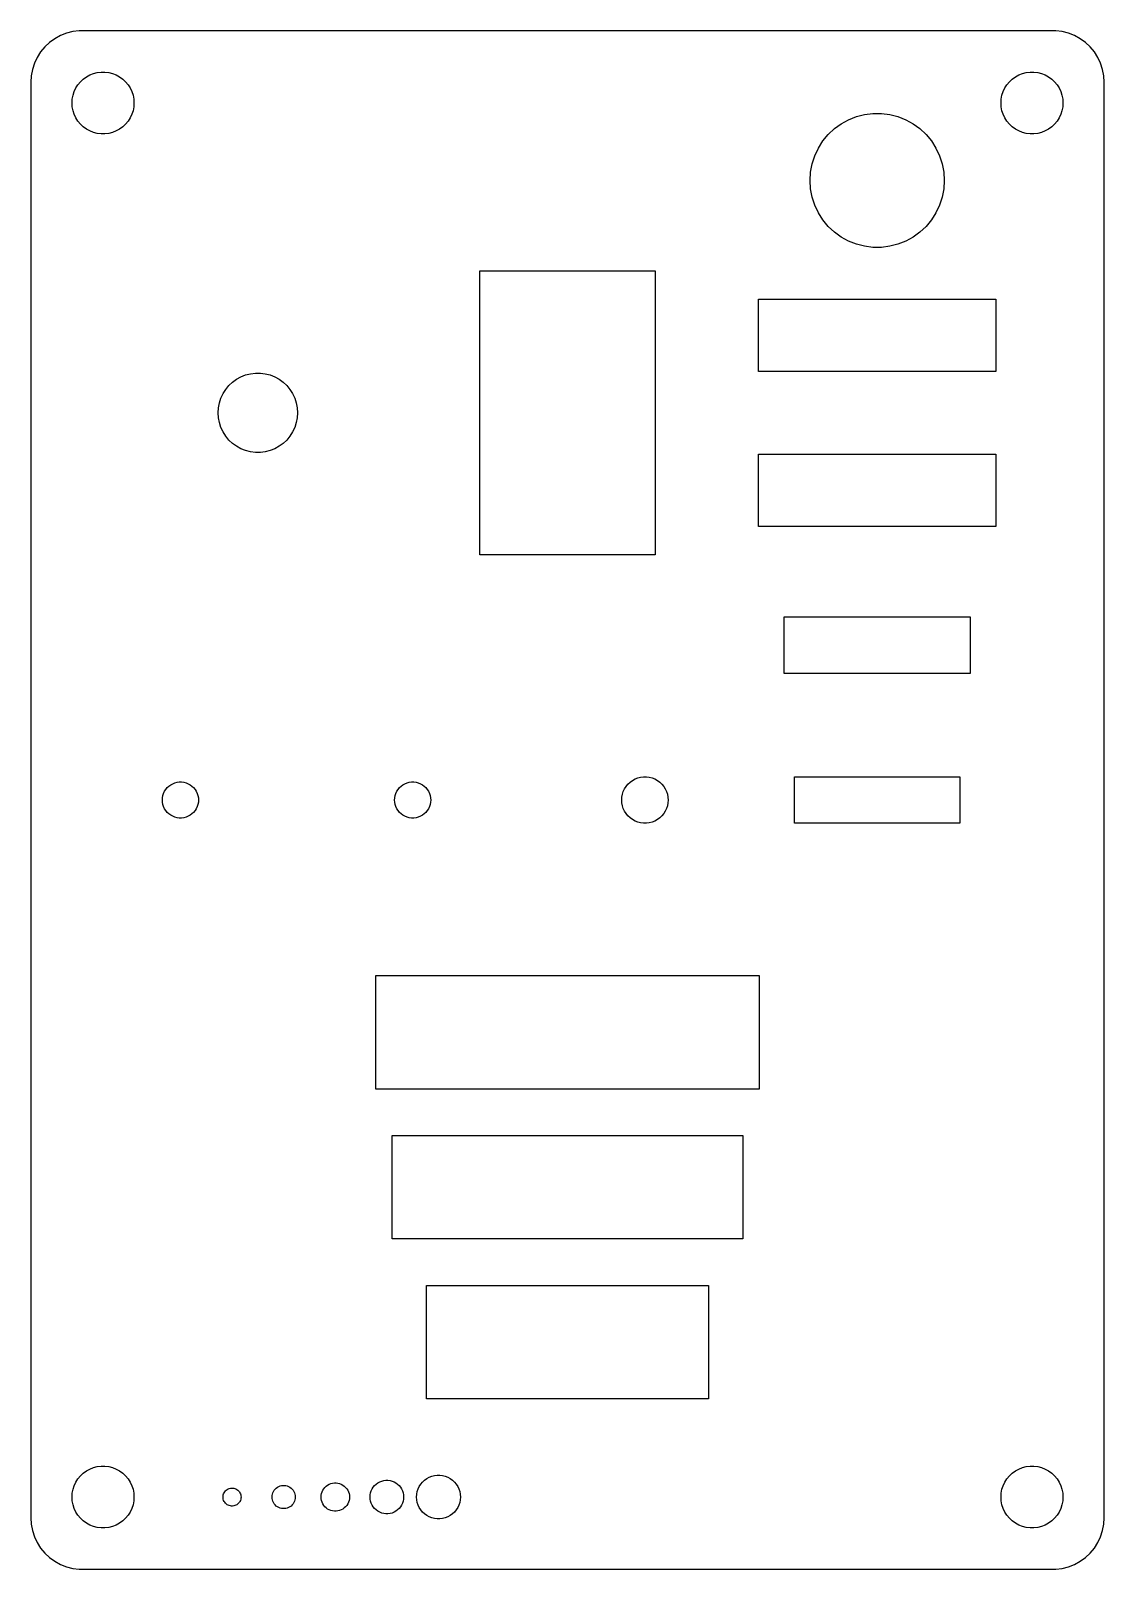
# Model space of a CAD drawing. Header units: metres. Extents: x -52 to 52, y -74 to 3413.
# Drawn here: x -52 to 52, y 1992.5 to 2141.5 of the extents above; entities that cross this region are included whole.
import ezdxf

# ---------------------------------------------------------------- set-up
doc = ezdxf.new("R2010")
doc.units = ezdxf.units.M

msp = doc.modelspace()

# ---------------------------------------------------------------- linework, layer by layer
for p, q in [((-49.1289, 2141.02), (-49.6791, 2140.72)), ((-48.5451, 2141.26), (-49.1289, 2141.02)), ((-47.9369, 2141.41), (-48.5451, 2141.26)), ((-47.3139, 2141.49), (-47.9369, 2141.41)), ((47.3139, 2141.49), (-47.3139, 2141.49)), ((47.9369, 2141.41), (47.3139, 2141.49)), ((48.5451, 2141.26), (47.9369, 2141.41)), ((49.1289, 2141.02), (48.5451, 2141.26)), ((49.6791, 2140.72), (49.1289, 2141.02)), ((-51.0451, 2139.44), (-51.3815, 2138.91)), ((-50.6448, 2139.92), (-51.0451, 2139.44)), ((-50.1871, 2140.35), (-50.6448, 2139.92)), ((-49.6791, 2140.72), (-50.1871, 2140.35)), ((50.1871, 2140.35), (49.6791, 2140.72)), ((50.6448, 2139.92), (50.1871, 2140.35)), ((51.0451, 2139.44), (50.6448, 2139.92)), ((51.3815, 2138.91), (51.0451, 2139.44)), ((-51.6489, 2138.34), (-51.8429, 2137.74)), ((-51.3815, 2138.91), (-51.6489, 2138.34)), ((51.6489, 2138.34), (51.3815, 2138.91)), ((51.8429, 2137.74), (51.6489, 2138.34)), ((-51.9606, 2137.13), (-52, 2136.5)), ((-52, 2136.5), (-52, 1997.5)), ((-51.8429, 2137.74), (-51.9606, 2137.13)), ((-47.427, 2136.26), (-47.1869, 2136.55)), ((-47.1869, 2136.55), (-46.9123, 2136.81)), ((-46.9123, 2136.81), (-46.6075, 2137.03)), ((-46.6075, 2137.03), (-46.2773, 2137.21)), ((-46.2773, 2137.21), (-45.927, 2137.35)), ((-45.927, 2137.35), (-45.5621, 2137.45)), ((-45.5621, 2137.45), (-45.1884, 2137.49)), ((-45.1884, 2137.49), (-44.8116, 2137.49)), ((-44.8116, 2137.49), (-44.4379, 2137.45)), ((-44.4379, 2137.45), (-44.0729, 2137.35)), ((-44.0729, 2137.35), (-43.7227, 2137.21)), ((-43.7227, 2137.21), (-43.3925, 2137.03)), ((-43.3925, 2137.03), (-43.0877, 2136.81)), ((-43.0877, 2136.81), (-42.8131, 2136.55)), ((-42.8131, 2136.55), (-42.5729, 2136.26)), ((42.5729, 2136.26), (42.8131, 2136.55)), ((42.8131, 2136.55), (43.0877, 2136.81)), ((43.0877, 2136.81), (43.3925, 2137.03)), ((43.3925, 2137.03), (43.7227, 2137.21)), ((43.7227, 2137.21), (44.0729, 2137.35)), ((44.0729, 2137.35), (44.4379, 2137.45)), ((44.4379, 2137.45), (44.8116, 2137.49)), ((44.8116, 2137.49), (45.1884, 2137.49)), ((45.1884, 2137.49), (45.5621, 2137.45)), ((45.5621, 2137.45), (45.927, 2137.35)), ((45.927, 2137.35), (46.2773, 2137.21)), ((46.2773, 2137.21), (46.6075, 2137.03)), ((46.6075, 2137.03), (46.9123, 2136.81)), ((46.9123, 2136.81), (47.1869, 2136.55)), ((47.1869, 2136.55), (47.427, 2136.26)), ((51.9606, 2137.13), (51.8429, 2137.74)), ((52, 2136.5), (51.9606, 2137.13)), ((52, 1997.5), (52, 2136.5)), ((-47.9763, 2134.88), (-47.9057, 2135.25)), ((-47.9057, 2135.25), (-47.7893, 2135.6)), ((-47.7893, 2135.6), (-47.6289, 2135.95)), ((-47.6289, 2135.95), (-47.427, 2136.26)), ((-42.5729, 2136.26), (-42.3711, 2135.95)), ((-42.3711, 2135.95), (-42.2107, 2135.6)), ((-42.2107, 2135.6), (-42.0942, 2135.25)), ((-42.0942, 2135.25), (-42.0237, 2134.88)), ((42.0237, 2134.88), (42.0942, 2135.25)), ((42.0942, 2135.25), (42.2107, 2135.6)), ((42.2107, 2135.6), (42.3711, 2135.95)), ((42.3711, 2135.95), (42.5729, 2136.26)), ((47.427, 2136.26), (47.6289, 2135.95)), ((47.6289, 2135.95), (47.7893, 2135.6)), ((47.7893, 2135.6), (47.9057, 2135.25)), ((47.9057, 2135.25), (47.9763, 2134.88)), ((-48, 2134.5), (-47.9763, 2134.88)), ((-47.9763, 2134.12), (-48, 2134.5)), ((-47.9057, 2133.75), (-47.9763, 2134.12)), ((-47.7893, 2133.4), (-47.9057, 2133.75)), ((-47.6289, 2133.05), (-47.7893, 2133.4)), ((-42.2107, 2133.4), (-42.3711, 2133.05)), ((-42.0942, 2133.75), (-42.2107, 2133.4)), ((-42.0237, 2134.12), (-42.0942, 2133.75)), ((-42.0237, 2134.88), (-42, 2134.5)), ((-42, 2134.5), (-42.0237, 2134.12)), ((28.782, 2133.38), (29.5919, 2133.49)), ((29.5919, 2133.49), (30.4081, 2133.49)), ((30.4081, 2133.49), (31.218, 2133.38)), ((42, 2134.5), (42.0237, 2134.88)), ((42.0237, 2134.12), (42, 2134.5)), ((42.0942, 2133.75), (42.0237, 2134.12)), ((42.2107, 2133.4), (42.0942, 2133.75)), ((42.3711, 2133.05), (42.2107, 2133.4)), ((47.7893, 2133.4), (47.6289, 2133.05)), ((47.9057, 2133.75), (47.7893, 2133.4)), ((47.9763, 2134.12), (47.9057, 2133.75)), ((47.9763, 2134.88), (48, 2134.5)), ((48, 2134.5), (47.9763, 2134.12)), ((-47.427, 2132.74), (-47.6289, 2133.05)), ((-47.1869, 2132.45), (-47.427, 2132.74)), ((-46.9123, 2132.19), (-47.1869, 2132.45)), ((-46.6075, 2131.97), (-46.9123, 2132.19)), ((-46.2773, 2131.79), (-46.6075, 2131.97)), ((-43.3925, 2131.97), (-43.7227, 2131.79)), ((-43.0877, 2132.19), (-43.3925, 2131.97)), ((-42.8131, 2132.45), (-43.0877, 2132.19)), ((-42.5729, 2132.74), (-42.8131, 2132.45)), ((-42.3711, 2133.05), (-42.5729, 2132.74)), ((25.2617, 2131.45), (25.8567, 2132.01)), ((25.8567, 2132.01), (26.5171, 2132.49)), ((26.5171, 2132.49), (27.2324, 2132.88)), ((27.2324, 2132.88), (27.9914, 2133.18)), ((27.9914, 2133.18), (28.782, 2133.38)), ((31.218, 2133.38), (32.0086, 2133.18)), ((32.0086, 2133.18), (32.7676, 2132.88)), ((32.7676, 2132.88), (33.4829, 2132.49)), ((33.4829, 2132.49), (34.1432, 2132.01)), ((34.1432, 2132.01), (34.7383, 2131.45)), ((42.5729, 2132.74), (42.3711, 2133.05)), ((42.8131, 2132.45), (42.5729, 2132.74)), ((43.0877, 2132.19), (42.8131, 2132.45)), ((43.3925, 2131.97), (43.0877, 2132.19)), ((43.7227, 2131.79), (43.3925, 2131.97)), ((46.6075, 2131.97), (46.2773, 2131.79)), ((46.9123, 2132.19), (46.6075, 2131.97)), ((47.1869, 2132.45), (46.9123, 2132.19)), ((47.427, 2132.74), (47.1869, 2132.45)), ((47.6289, 2133.05), (47.427, 2132.74)), ((-45.927, 2131.65), (-46.2773, 2131.79)), ((-45.5621, 2131.55), (-45.927, 2131.65)), ((-45.1884, 2131.51), (-45.5621, 2131.55)), ((-44.8116, 2131.51), (-45.1884, 2131.51)), ((-44.4379, 2131.55), (-44.8116, 2131.51)), ((-44.0729, 2131.65), (-44.4379, 2131.55)), ((-43.7227, 2131.79), (-44.0729, 2131.65)), ((24.304, 2130.13), (24.7414, 2130.82)), ((24.7414, 2130.82), (25.2617, 2131.45)), ((34.7383, 2131.45), (35.2586, 2130.82)), ((35.2586, 2130.82), (35.696, 2130.13)), ((44.0729, 2131.65), (43.7227, 2131.79)), ((44.4379, 2131.55), (44.0729, 2131.65)), ((44.8116, 2131.51), (44.4379, 2131.55)), ((45.1884, 2131.51), (44.8116, 2131.51)), ((45.5621, 2131.55), (45.1884, 2131.51)), ((45.927, 2131.65), (45.5621, 2131.55)), ((46.2773, 2131.79), (45.927, 2131.65)), ((23.7042, 2128.62), (23.9565, 2129.39)), ((23.9565, 2129.39), (24.304, 2130.13)), ((35.696, 2130.13), (36.0435, 2129.39)), ((36.0435, 2129.39), (36.2958, 2128.62)), ((23.5, 2127), (23.5513, 2127.81)), ((23.5513, 2127.81), (23.7042, 2128.62)), ((36.2958, 2128.62), (36.4487, 2127.81)), ((36.4487, 2127.81), (36.5, 2127)), ((23.5513, 2126.19), (23.5, 2127)), ((23.7042, 2125.38), (23.5513, 2126.19)), ((36.4487, 2126.19), (36.2958, 2125.38)), ((36.5, 2127), (36.4487, 2126.19)), ((23.9565, 2124.61), (23.7042, 2125.38)), ((24.304, 2123.87), (23.9565, 2124.61)), ((36.0435, 2124.61), (35.696, 2123.87)), ((36.2958, 2125.38), (36.0435, 2124.61)), ((24.7414, 2123.18), (24.304, 2123.87)), ((25.2617, 2122.55), (24.7414, 2123.18)), ((35.2586, 2123.18), (34.7383, 2122.55)), ((35.696, 2123.87), (35.2586, 2123.18)), ((25.8567, 2121.99), (25.2617, 2122.55)), ((26.5171, 2121.51), (25.8567, 2121.99)), ((27.2324, 2121.12), (26.5171, 2121.51)), ((33.4829, 2121.51), (32.7676, 2121.12)), ((34.1432, 2121.99), (33.4829, 2121.51)), ((34.7383, 2122.55), (34.1432, 2121.99)), ((27.9914, 2120.82), (27.2324, 2121.12)), ((28.782, 2120.62), (27.9914, 2120.82)), ((29.5919, 2120.51), (28.782, 2120.62)), ((30.4081, 2120.51), (29.5919, 2120.51)), ((31.218, 2120.62), (30.4081, 2120.51)), ((32.0086, 2120.82), (31.218, 2120.62)), ((32.7676, 2121.12), (32.0086, 2120.82)), ((-8.5, 2090.75), (-8.5, 2118.25)), ((-8.5, 2118.25), (8.5, 2118.25)), ((8.5, 2118.25), (8.5, 2090.75)), ((18.5, 2108.5), (18.5, 2115.5)), ((18.5, 2115.5), (41.5, 2115.5)), ((41.5, 2115.5), (41.5, 2108.5)), ((-31.6392, 2107.98), (-31.1897, 2108.16)), ((-31.1897, 2108.16), (-30.7214, 2108.28)), ((-30.7214, 2108.28), (-30.2417, 2108.34)), ((-30.2417, 2108.34), (-29.7583, 2108.34)), ((-29.7583, 2108.34), (-29.2786, 2108.28)), ((-29.2786, 2108.28), (-28.8103, 2108.16)), ((-28.8103, 2108.16), (-28.3607, 2107.98)), ((41.5, 2108.5), (18.5, 2108.5)), ((-33.3738, 2106.35), (-33.1147, 2106.76)), ((-33.1147, 2106.76), (-32.8065, 2107.14)), ((-32.8065, 2107.14), (-32.4541, 2107.47)), ((-32.4541, 2107.47), (-32.0629, 2107.75)), ((-32.0629, 2107.75), (-31.6392, 2107.98)), ((-28.3607, 2107.98), (-27.9371, 2107.75)), ((-27.9371, 2107.75), (-27.5459, 2107.47)), ((-27.5459, 2107.47), (-27.1935, 2107.14)), ((-27.1935, 2107.14), (-26.8853, 2106.76)), ((-26.8853, 2106.76), (-26.6262, 2106.35)), ((-33.8196, 2104.98), (-33.729, 2105.46)), ((-33.729, 2105.46), (-33.5796, 2105.92)), ((-33.5796, 2105.92), (-33.3738, 2106.35)), ((-26.6262, 2106.35), (-26.4203, 2105.92)), ((-26.4203, 2105.92), (-26.271, 2105.46)), ((-26.271, 2105.46), (-26.1804, 2104.98)), ((-33.85, 2104.5), (-33.8196, 2104.98)), ((-33.8196, 2104.02), (-33.85, 2104.5)), ((-33.729, 2103.54), (-33.8196, 2104.02)), ((-26.1804, 2104.02), (-26.271, 2103.54)), ((-26.1804, 2104.98), (-26.15, 2104.5)), ((-26.15, 2104.5), (-26.1804, 2104.02)), ((-33.5796, 2103.08), (-33.729, 2103.54)), ((-33.3738, 2102.65), (-33.5796, 2103.08)), ((-33.1147, 2102.24), (-33.3738, 2102.65)), ((-32.8065, 2101.86), (-33.1147, 2102.24)), ((-26.8853, 2102.24), (-27.1935, 2101.86)), ((-26.6262, 2102.65), (-26.8853, 2102.24)), ((-26.4203, 2103.08), (-26.6262, 2102.65)), ((-26.271, 2103.54), (-26.4203, 2103.08)), ((-32.4541, 2101.53), (-32.8065, 2101.86)), ((-32.0629, 2101.25), (-32.4541, 2101.53)), ((-31.6392, 2101.02), (-32.0629, 2101.25)), ((-31.1897, 2100.84), (-31.6392, 2101.02)), ((-30.7214, 2100.72), (-31.1897, 2100.84)), ((-30.2417, 2100.66), (-30.7214, 2100.72)), ((-29.7583, 2100.66), (-30.2417, 2100.66)), ((-29.2786, 2100.72), (-29.7583, 2100.66)), ((-28.8103, 2100.84), (-29.2786, 2100.72)), ((-28.3607, 2101.02), (-28.8103, 2100.84)), ((-27.9371, 2101.25), (-28.3607, 2101.02)), ((-27.5459, 2101.53), (-27.9371, 2101.25)), ((-27.1935, 2101.86), (-27.5459, 2101.53)), ((18.5, 2093.5), (18.5, 2100.5)), ((18.5, 2100.5), (41.5, 2100.5)), ((41.5, 2100.5), (41.5, 2093.5)), ((41.5, 2093.5), (18.5, 2093.5)), ((8.5, 2090.75), (-8.5, 2090.75)), ((21, 2079.25), (21, 2084.75)), ((21, 2084.75), (39, 2084.75)), ((39, 2084.75), (39, 2079.25)), ((39, 2079.25), (21, 2079.25)), ((-39.0335, 2067.84), (-38.9158, 2068.03)), ((-38.9158, 2068.03), (-38.7757, 2068.2)), ((-38.7757, 2068.2), (-38.6155, 2068.35)), ((-38.6155, 2068.35), (-38.4377, 2068.48)), ((-38.4377, 2068.48), (-38.2451, 2068.58)), ((-38.2451, 2068.58), (-38.0408, 2068.66)), ((-38.0408, 2068.66), (-37.8279, 2068.72)), ((-37.8279, 2068.72), (-37.6099, 2068.75)), ((-37.6099, 2068.75), (-37.3901, 2068.75)), ((-37.3901, 2068.75), (-37.1721, 2068.72)), ((-37.1721, 2068.72), (-36.9592, 2068.66)), ((-36.9592, 2068.66), (-36.7549, 2068.58)), ((-36.7549, 2068.58), (-36.5623, 2068.48)), ((-36.5623, 2068.48), (-36.3845, 2068.35)), ((-36.3845, 2068.35), (-36.2243, 2068.2)), ((-36.2243, 2068.2), (-36.0842, 2068.03)), ((-36.0842, 2068.03), (-35.9665, 2067.84)), ((-16.5335, 2067.84), (-16.4158, 2068.03)), ((-16.4158, 2068.03), (-16.2757, 2068.2)), ((-16.2757, 2068.2), (-16.1155, 2068.35)), ((-16.1155, 2068.35), (-15.9377, 2068.48)), ((-15.9377, 2068.48), (-15.7451, 2068.58)), ((-15.7451, 2068.58), (-15.5408, 2068.66)), ((-15.5408, 2068.66), (-15.3279, 2068.72)), ((-15.3279, 2068.72), (-15.1099, 2068.75)), ((-15.1099, 2068.75), (-14.8901, 2068.75)), ((-14.8901, 2068.75), (-14.6721, 2068.72)), ((-14.6721, 2068.72), (-14.4592, 2068.66)), ((-14.4592, 2068.66), (-14.2549, 2068.58)), ((-14.2549, 2068.58), (-14.0623, 2068.48)), ((-14.0623, 2068.48), (-13.8845, 2068.35)), ((-13.8845, 2068.35), (-13.7243, 2068.2)), ((-13.7243, 2068.2), (-13.5842, 2068.03)), ((-13.5842, 2068.03), (-13.4665, 2067.84)), ((5.40799, 2067.83), (5.52831, 2068.08)), ((5.52831, 2068.08), (5.6797, 2068.32)), ((5.6797, 2068.32), (5.85982, 2068.54)), ((5.85982, 2068.54), (6.0658, 2068.73)), ((6.0658, 2068.73), (6.29439, 2068.9)), ((6.29439, 2068.9), (6.54199, 2069.04)), ((6.54199, 2069.04), (6.8047, 2069.14)), ((6.8047, 2069.14), (7.07838, 2069.21)), ((7.07838, 2069.21), (7.35872, 2069.25)), ((7.35872, 2069.25), (7.64127, 2069.25)), ((7.64127, 2069.25), (7.9216, 2069.21)), ((7.9216, 2069.21), (8.19528, 2069.14)), ((8.19528, 2069.14), (8.45799, 2069.04)), ((8.45799, 2069.04), (8.7056, 2068.9)), ((8.7056, 2068.9), (8.93419, 2068.73)), ((8.93419, 2068.73), (9.14017, 2068.54)), ((9.14017, 2068.54), (9.32028, 2068.32)), ((9.32028, 2068.32), (9.47168, 2068.08)), ((9.47168, 2068.08), (9.592, 2067.83)), ((22, 2064.75), (22, 2069.25)), ((22, 2069.25), (38, 2069.25)), ((38, 2069.25), (38, 2064.75)), ((-39.25, 2067), (-39.2362, 2067.22)), ((-39.2362, 2066.78), (-39.25, 2067)), ((-39.2362, 2067.22), (-39.195, 2067.44)), ((-39.195, 2066.56), (-39.2362, 2066.78)), ((-39.195, 2067.44), (-39.1271, 2067.64)), ((-39.1271, 2066.36), (-39.195, 2066.56)), ((-39.1271, 2067.64), (-39.0335, 2067.84)), ((-39.0335, 2066.16), (-39.1271, 2066.36)), ((-35.9665, 2067.84), (-35.8729, 2067.64)), ((-35.8729, 2066.36), (-35.9665, 2066.16)), ((-35.8729, 2067.64), (-35.805, 2067.44)), ((-35.805, 2066.56), (-35.8729, 2066.36)), ((-35.805, 2067.44), (-35.7638, 2067.22)), ((-35.7638, 2066.78), (-35.805, 2066.56)), ((-35.7638, 2067.22), (-35.75, 2067)), ((-35.75, 2067), (-35.7638, 2066.78)), ((-16.75, 2067), (-16.7362, 2067.22)), ((-16.7362, 2066.78), (-16.75, 2067)), ((-16.7362, 2067.22), (-16.695, 2067.44)), ((-16.695, 2066.56), (-16.7362, 2066.78)), ((-16.695, 2067.44), (-16.6271, 2067.64)), ((-16.6271, 2066.36), (-16.695, 2066.56)), ((-16.6271, 2067.64), (-16.5335, 2067.84)), ((-16.5335, 2066.16), (-16.6271, 2066.36)), ((-13.4665, 2067.84), (-13.3729, 2067.64)), ((-13.3729, 2066.36), (-13.4665, 2066.16)), ((-13.3729, 2067.64), (-13.305, 2067.44)), ((-13.305, 2066.56), (-13.3729, 2066.36)), ((-13.305, 2067.44), (-13.2638, 2067.22)), ((-13.2638, 2066.78), (-13.305, 2066.56)), ((-13.2638, 2067.22), (-13.25, 2067)), ((-13.25, 2067), (-13.2638, 2066.78)), ((5.25, 2067), (5.26773, 2067.28)), ((5.26773, 2066.72), (5.25, 2067)), ((5.26773, 2067.28), (5.32068, 2067.56)), ((5.32068, 2066.44), (5.26773, 2066.72)), ((5.32068, 2067.56), (5.40799, 2067.83)), ((5.40799, 2066.17), (5.32068, 2066.44)), ((9.592, 2067.83), (9.67931, 2067.56)), ((9.67931, 2066.44), (9.592, 2066.17)), ((9.67931, 2067.56), (9.73225, 2067.28)), ((9.73225, 2066.72), (9.67931, 2066.44)), ((9.73225, 2067.28), (9.75, 2067)), ((9.75, 2067), (9.73225, 2066.72)), ((-38.9158, 2065.97), (-39.0335, 2066.16)), ((-38.7757, 2065.8), (-38.9158, 2065.97)), ((-38.6155, 2065.65), (-38.7757, 2065.8)), ((-38.4377, 2065.52), (-38.6155, 2065.65)), ((-38.2451, 2065.42), (-38.4377, 2065.52)), ((-38.0408, 2065.34), (-38.2451, 2065.42)), ((-37.8279, 2065.28), (-38.0408, 2065.34)), ((-37.6099, 2065.25), (-37.8279, 2065.28)), ((-37.3901, 2065.25), (-37.6099, 2065.25)), ((-37.1721, 2065.28), (-37.3901, 2065.25)), ((-36.9592, 2065.34), (-37.1721, 2065.28)), ((-36.7549, 2065.42), (-36.9592, 2065.34)), ((-36.5623, 2065.52), (-36.7549, 2065.42)), ((-36.3845, 2065.65), (-36.5623, 2065.52)), ((-36.2243, 2065.8), (-36.3845, 2065.65)), ((-36.0842, 2065.97), (-36.2243, 2065.8)), ((-35.9665, 2066.16), (-36.0842, 2065.97)), ((-16.4158, 2065.97), (-16.5335, 2066.16)), ((-16.2757, 2065.8), (-16.4158, 2065.97)), ((-16.1155, 2065.65), (-16.2757, 2065.8)), ((-15.9377, 2065.52), (-16.1155, 2065.65)), ((-15.7451, 2065.42), (-15.9377, 2065.52)), ((-15.5408, 2065.34), (-15.7451, 2065.42)), ((-15.3279, 2065.28), (-15.5408, 2065.34)), ((-15.1099, 2065.25), (-15.3279, 2065.28)), ((-14.8901, 2065.25), (-15.1099, 2065.25)), ((-14.6721, 2065.28), (-14.8901, 2065.25)), ((-14.4592, 2065.34), (-14.6721, 2065.28)), ((-14.2549, 2065.42), (-14.4592, 2065.34)), ((-14.0623, 2065.52), (-14.2549, 2065.42)), ((-13.8845, 2065.65), (-14.0623, 2065.52)), ((-13.7243, 2065.8), (-13.8845, 2065.65)), ((-13.5842, 2065.97), (-13.7243, 2065.8)), ((-13.4665, 2066.16), (-13.5842, 2065.97)), ((5.52831, 2065.92), (5.40799, 2066.17)), ((5.6797, 2065.68), (5.52831, 2065.92)), ((5.85982, 2065.46), (5.6797, 2065.68)), ((6.0658, 2065.27), (5.85982, 2065.46)), ((6.29439, 2065.1), (6.0658, 2065.27)), ((6.54199, 2064.96), (6.29439, 2065.1)), ((6.8047, 2064.86), (6.54199, 2064.96)), ((8.45799, 2064.96), (8.19528, 2064.86)), ((8.7056, 2065.1), (8.45799, 2064.96)), ((8.93419, 2065.27), (8.7056, 2065.1)), ((9.14017, 2065.46), (8.93419, 2065.27)), ((9.32028, 2065.68), (9.14017, 2065.46)), ((9.47168, 2065.92), (9.32028, 2065.68)), ((9.592, 2066.17), (9.47168, 2065.92)), ((7.07838, 2064.79), (6.8047, 2064.86)), ((7.35872, 2064.75), (7.07838, 2064.79)), ((7.64127, 2064.75), (7.35872, 2064.75)), ((7.9216, 2064.79), (7.64127, 2064.75)), ((8.19528, 2064.86), (7.9216, 2064.79)), ((38, 2064.75), (22, 2064.75)), ((-18.5555, 2039), (-18.5555, 2050)), ((-18.5555, 2050), (18.5555, 2050)), ((18.5555, 2050), (18.5555, 2039)), ((18.5555, 2039), (-18.5555, 2039)), ((-17, 2024.5), (-17, 2034.5)), ((-17, 2034.5), (17, 2034.5)), ((17, 2034.5), (17, 2024.5)), ((17, 2024.5), (-17, 2024.5)), ((-13.65, 2009), (-13.65, 2020)), ((-13.65, 2020), (13.65, 2020)), ((13.65, 2020), (13.65, 2009)), ((13.65, 2009), (-13.65, 2009)), ((-46.2773, 2002.21), (-45.927, 2002.35)), ((-45.927, 2002.35), (-45.5621, 2002.45)), ((-45.5621, 2002.45), (-45.1884, 2002.49)), ((-45.1884, 2002.49), (-44.8116, 2002.49)), ((-44.8116, 2002.49), (-44.4379, 2002.45)), ((-44.4379, 2002.45), (-44.0729, 2002.35)), ((-44.0729, 2002.35), (-43.7227, 2002.21)), ((43.7227, 2002.21), (44.0729, 2002.35)), ((44.0729, 2002.35), (44.4379, 2002.45)), ((44.4379, 2002.45), (44.8116, 2002.49)), ((44.8116, 2002.49), (45.1884, 2002.49)), ((45.1884, 2002.49), (45.5621, 2002.45)), ((45.5621, 2002.45), (45.927, 2002.35)), ((45.927, 2002.35), (46.2773, 2002.21)), ((-47.7893, 2000.6), (-47.6289, 2000.95)), ((-47.6289, 2000.95), (-47.427, 2001.26)), ((-47.427, 2001.26), (-47.1869, 2001.55)), ((-47.1869, 2001.55), (-46.9123, 2001.81)), ((-46.9123, 2001.81), (-46.6075, 2002.03)), ((-46.6075, 2002.03), (-46.2773, 2002.21)), ((-43.7227, 2002.21), (-43.3925, 2002.03)), ((-43.3925, 2002.03), (-43.0877, 2001.81)), ((-43.0877, 2001.81), (-42.8131, 2001.55)), ((-42.8131, 2001.55), (-42.5729, 2001.26)), ((-42.5729, 2001.26), (-42.3711, 2000.95)), ((-42.3711, 2000.95), (-42.2107, 2000.6)), ((-23.0854, 2000.74), (-22.9249, 2000.81)), ((-22.9249, 2000.81), (-22.7576, 2000.85)), ((-22.7576, 2000.85), (-22.5863, 2000.87)), ((-22.5863, 2000.87), (-22.4137, 2000.87)), ((-22.4137, 2000.87), (-22.2423, 2000.85)), ((-22.2423, 2000.85), (-22.0751, 2000.81)), ((-22.0751, 2000.81), (-21.9146, 2000.74)), ((-18.5358, 2000.75), (-18.3707, 2000.87)), ((-18.3707, 2000.87), (-18.1919, 2000.97)), ((-18.1919, 2000.97), (-18.0022, 2001.05)), ((-18.0022, 2001.05), (-17.8045, 2001.1)), ((-17.8045, 2001.1), (-17.602, 2001.12)), ((-17.602, 2001.12), (-17.398, 2001.12)), ((-17.398, 2001.12), (-17.1955, 2001.1)), ((-17.1955, 2001.1), (-16.9978, 2001.05)), ((-16.9978, 2001.05), (-16.8081, 2000.97)), ((-16.8081, 2000.97), (-16.6293, 2000.87)), ((-16.6293, 2000.87), (-16.4642, 2000.75)), ((-14.2191, 2000.75), (-14.0491, 2000.95)), ((-14.0491, 2000.95), (-13.8545, 2001.14)), ((-13.8545, 2001.14), (-13.6386, 2001.29)), ((-13.6386, 2001.29), (-13.4048, 2001.42)), ((-13.4048, 2001.42), (-13.1566, 2001.52)), ((-13.1566, 2001.52), (-12.8982, 2001.59)), ((-12.8982, 2001.59), (-12.6334, 2001.62)), ((-12.6334, 2001.62), (-12.3666, 2001.62)), ((-12.3666, 2001.62), (-12.1018, 2001.59)), ((-12.1018, 2001.59), (-11.8433, 2001.52)), ((-11.8433, 2001.52), (-11.5952, 2001.42)), ((-11.5952, 2001.42), (-11.3614, 2001.29)), ((-11.3614, 2001.29), (-11.1455, 2001.14)), ((-11.1455, 2001.14), (-10.9509, 2000.95)), ((-10.9509, 2000.95), (-10.7808, 2000.75)), ((42.2107, 2000.6), (42.3711, 2000.95)), ((42.3711, 2000.95), (42.5729, 2001.26)), ((42.5729, 2001.26), (42.8131, 2001.55)), ((42.8131, 2001.55), (43.0877, 2001.81)), ((43.0877, 2001.81), (43.3925, 2002.03)), ((43.3925, 2002.03), (43.7227, 2002.21)), ((46.2773, 2002.21), (46.6075, 2002.03)), ((46.6075, 2002.03), (46.9123, 2001.81)), ((46.9123, 2001.81), (47.1869, 2001.55)), ((47.1869, 2001.55), (47.427, 2001.26)), ((47.427, 2001.26), (47.6289, 2000.95)), ((47.6289, 2000.95), (47.7893, 2000.6)), ((-48, 1999.5), (-47.9763, 1999.88)), ((-47.9763, 1999.12), (-48, 1999.5)), ((-47.9763, 1999.88), (-47.9057, 2000.25)), ((-47.9057, 2000.25), (-47.7893, 2000.6)), ((-42.2107, 2000.6), (-42.0942, 2000.25)), ((-42.0942, 2000.25), (-42.0237, 1999.88)), ((-42.0237, 1999.88), (-42, 1999.5)), ((-42, 1999.5), (-42.0237, 1999.12)), ((-33.375, 1999.5), (-33.3681, 1999.61)), ((-33.3681, 1999.39), (-33.375, 1999.5)), ((-33.3681, 1999.61), (-33.3475, 1999.72)), ((-33.3475, 1999.28), (-33.3681, 1999.39)), ((-33.3475, 1999.72), (-33.3136, 1999.82)), ((-33.3136, 1999.82), (-33.2668, 1999.92)), ((-33.2668, 1999.92), (-33.2079, 2000.01)), ((-33.2079, 2000.01), (-33.1378, 2000.1)), ((-33.1378, 2000.1), (-33.0577, 2000.17)), ((-33.0577, 2000.17), (-32.9688, 2000.24)), ((-32.9688, 2000.24), (-32.8726, 2000.29)), ((-32.8726, 2000.29), (-32.7704, 2000.33)), ((-32.7704, 2000.33), (-32.664, 2000.36)), ((-32.664, 2000.36), (-32.5549, 2000.37)), ((-32.5549, 2000.37), (-32.4451, 2000.37)), ((-32.4451, 2000.37), (-32.336, 2000.36)), ((-32.336, 2000.36), (-32.2296, 2000.33)), ((-32.2296, 2000.33), (-32.1274, 2000.29)), ((-32.1274, 2000.29), (-32.0311, 2000.24)), ((-32.0311, 2000.24), (-31.9422, 2000.17)), ((-31.9422, 2000.17), (-31.8622, 2000.1)), ((-31.8622, 2000.1), (-31.7921, 2000.01)), ((-31.7921, 2000.01), (-31.7332, 1999.92)), ((-31.7332, 1999.92), (-31.6864, 1999.82)), ((-31.6864, 1999.82), (-31.6525, 1999.72)), ((-31.6525, 1999.72), (-31.6319, 1999.61)), ((-31.6319, 1999.39), (-31.6525, 1999.28)), ((-31.6319, 1999.61), (-31.625, 1999.5)), ((-31.625, 1999.5), (-31.6319, 1999.39)), ((-28.625, 1999.5), (-28.6161, 1999.64)), ((-28.6161, 1999.36), (-28.625, 1999.5)), ((-28.6161, 1999.64), (-28.5896, 1999.78)), ((-28.5896, 1999.22), (-28.6161, 1999.36)), ((-28.5896, 1999.78), (-28.546, 1999.91)), ((-28.546, 1999.91), (-28.4858, 2000.04)), ((-28.4858, 2000.04), (-28.4101, 2000.16)), ((-28.4101, 2000.16), (-28.3201, 2000.27)), ((-28.3201, 2000.27), (-28.2171, 2000.37)), ((-28.2171, 2000.37), (-28.1028, 2000.45)), ((-28.1028, 2000.45), (-27.979, 2000.52)), ((-27.979, 2000.52), (-27.8476, 2000.57)), ((-27.8476, 2000.57), (-27.7108, 2000.61)), ((-27.7108, 2000.61), (-27.5706, 2000.62)), ((-27.5706, 2000.62), (-27.4294, 2000.62)), ((-27.4294, 2000.62), (-27.2892, 2000.61)), ((-27.2892, 2000.61), (-27.1523, 2000.57)), ((-27.1523, 2000.57), (-27.021, 2000.52)), ((-27.021, 2000.52), (-26.8972, 2000.45)), ((-26.8972, 2000.45), (-26.7829, 2000.37)), ((-26.7829, 2000.37), (-26.6799, 2000.27)), ((-26.6799, 2000.27), (-26.5898, 2000.16)), ((-26.5898, 2000.16), (-26.5141, 2000.04)), ((-26.5141, 2000.04), (-26.454, 1999.91)), ((-26.454, 1999.91), (-26.4103, 1999.78)), ((-26.4103, 1999.78), (-26.3839, 1999.64)), ((-26.3839, 1999.36), (-26.4103, 1999.22)), ((-26.3839, 1999.64), (-26.375, 1999.5)), ((-26.375, 1999.5), (-26.3839, 1999.36)), ((-23.875, 1999.5), (-23.8642, 1999.67)), ((-23.8642, 1999.33), (-23.875, 1999.5)), ((-23.8642, 1999.67), (-23.8318, 1999.84)), ((-23.8318, 1999.16), (-23.8642, 1999.33)), ((-23.8318, 1999.84), (-23.7784, 2000.01)), ((-23.7784, 2000.01), (-23.7049, 2000.16)), ((-23.7049, 2000.16), (-23.6124, 2000.31)), ((-23.6124, 2000.31), (-23.5023, 2000.44)), ((-23.5023, 2000.44), (-23.3764, 2000.56)), ((-23.3764, 2000.56), (-23.2368, 2000.66)), ((-23.2368, 2000.66), (-23.0854, 2000.74)), ((-21.9146, 2000.74), (-21.7632, 2000.66)), ((-21.7632, 2000.66), (-21.6235, 2000.56)), ((-21.6235, 2000.56), (-21.4977, 2000.44)), ((-21.4977, 2000.44), (-21.3876, 2000.31)), ((-21.3876, 2000.31), (-21.2951, 2000.16)), ((-21.2951, 2000.16), (-21.2216, 2000.01)), ((-21.2216, 2000.01), (-21.1682, 1999.84)), ((-21.1682, 1999.84), (-21.1358, 1999.67)), ((-21.1358, 1999.33), (-21.1682, 1999.16)), ((-21.1358, 1999.67), (-21.125, 1999.5)), ((-21.125, 1999.5), (-21.1358, 1999.33)), ((-19.125, 1999.5), (-19.1122, 1999.7)), ((-19.1122, 1999.3), (-19.125, 1999.5)), ((-19.1122, 1999.7), (-19.0739, 1999.9)), ((-19.0739, 1999.9), (-19.0109, 2000.1)), ((-19.0109, 2000.1), (-18.924, 2000.28)), ((-18.924, 2000.28), (-18.8147, 2000.46)), ((-18.8147, 2000.46), (-18.6846, 2000.61)), ((-18.6846, 2000.61), (-18.5358, 2000.75)), ((-16.4642, 2000.75), (-16.3154, 2000.61)), ((-16.3154, 2000.61), (-16.1853, 2000.46)), ((-16.1853, 2000.46), (-16.076, 2000.28)), ((-16.076, 2000.28), (-15.9891, 2000.1)), ((-15.9891, 2000.1), (-15.926, 1999.9)), ((-15.926, 1999.9), (-15.8878, 1999.7)), ((-15.8878, 1999.7), (-15.875, 1999.5)), ((-15.875, 1999.5), (-15.8878, 1999.3)), ((-14.625, 1999.5), (-14.6082, 1999.77)), ((-14.6082, 1999.23), (-14.625, 1999.5)), ((-14.6082, 1999.77), (-14.5582, 2000.03)), ((-14.5582, 2000.03), (-14.4758, 2000.28)), ((-14.4758, 2000.28), (-14.3621, 2000.52)), ((-14.3621, 2000.52), (-14.2191, 2000.75)), ((-10.7808, 2000.75), (-10.6378, 2000.52)), ((-10.6378, 2000.52), (-10.5242, 2000.28)), ((-10.5242, 2000.28), (-10.4418, 2000.03)), ((-10.4418, 2000.03), (-10.3918, 1999.77)), ((-10.3918, 1999.77), (-10.375, 1999.5)), ((-10.375, 1999.5), (-10.3918, 1999.23)), ((42, 1999.5), (42.0237, 1999.88)), ((42.0237, 1999.12), (42, 1999.5)), ((42.0237, 1999.88), (42.0942, 2000.25)), ((42.0942, 2000.25), (42.2107, 2000.6)), ((47.7893, 2000.6), (47.9057, 2000.25)), ((47.9057, 2000.25), (47.9763, 1999.88)), ((47.9763, 1999.88), (48, 1999.5)), ((48, 1999.5), (47.9763, 1999.12)), ((-47.9057, 1998.75), (-47.9763, 1999.12)), ((-47.7893, 1998.4), (-47.9057, 1998.75)), ((-47.6289, 1998.05), (-47.7893, 1998.4)), ((-47.427, 1997.74), (-47.6289, 1998.05)), ((-42.3711, 1998.05), (-42.5729, 1997.74)), ((-42.2107, 1998.4), (-42.3711, 1998.05)), ((-42.0942, 1998.75), (-42.2107, 1998.4)), ((-42.0237, 1999.12), (-42.0942, 1998.75)), ((-33.3136, 1999.18), (-33.3475, 1999.28)), ((-33.2668, 1999.08), (-33.3136, 1999.18)), ((-33.2079, 1998.99), (-33.2668, 1999.08)), ((-33.1378, 1998.9), (-33.2079, 1998.99)), ((-33.0577, 1998.83), (-33.1378, 1998.9)), ((-32.9688, 1998.76), (-33.0577, 1998.83)), ((-32.8726, 1998.71), (-32.9688, 1998.76)), ((-32.7704, 1998.67), (-32.8726, 1998.71)), ((-32.664, 1998.64), (-32.7704, 1998.67)), ((-32.5549, 1998.63), (-32.664, 1998.64)), ((-32.4451, 1998.63), (-32.5549, 1998.63)), ((-32.336, 1998.64), (-32.4451, 1998.63)), ((-32.2296, 1998.67), (-32.336, 1998.64)), ((-32.1274, 1998.71), (-32.2296, 1998.67)), ((-32.0311, 1998.76), (-32.1274, 1998.71)), ((-31.9422, 1998.83), (-32.0311, 1998.76)), ((-31.8622, 1998.9), (-31.9422, 1998.83)), ((-31.7921, 1998.99), (-31.8622, 1998.9)), ((-31.7332, 1999.08), (-31.7921, 1998.99)), ((-31.6864, 1999.18), (-31.7332, 1999.08)), ((-31.6525, 1999.28), (-31.6864, 1999.18)), ((-28.546, 1999.09), (-28.5896, 1999.22)), ((-28.4858, 1998.96), (-28.546, 1999.09)), ((-28.4101, 1998.84), (-28.4858, 1998.96)), ((-28.3201, 1998.73), (-28.4101, 1998.84)), ((-28.2171, 1998.63), (-28.3201, 1998.73)), ((-28.1028, 1998.55), (-28.2171, 1998.63)), ((-27.979, 1998.48), (-28.1028, 1998.55)), ((-27.8476, 1998.43), (-27.979, 1998.48)), ((-27.7108, 1998.39), (-27.8476, 1998.43)), ((-27.5706, 1998.38), (-27.7108, 1998.39)), ((-27.4294, 1998.38), (-27.5706, 1998.38)), ((-27.2892, 1998.39), (-27.4294, 1998.38)), ((-27.1523, 1998.43), (-27.2892, 1998.39)), ((-27.021, 1998.48), (-27.1523, 1998.43)), ((-26.8972, 1998.55), (-27.021, 1998.48)), ((-26.7829, 1998.63), (-26.8972, 1998.55)), ((-26.6799, 1998.73), (-26.7829, 1998.63)), ((-26.5898, 1998.84), (-26.6799, 1998.73)), ((-26.5141, 1998.96), (-26.5898, 1998.84)), ((-26.454, 1999.09), (-26.5141, 1998.96)), ((-26.4103, 1999.22), (-26.454, 1999.09)), ((-23.7784, 1998.99), (-23.8318, 1999.16)), ((-23.7049, 1998.84), (-23.7784, 1998.99)), ((-23.6124, 1998.69), (-23.7049, 1998.84)), ((-23.5023, 1998.56), (-23.6124, 1998.69)), ((-23.3764, 1998.44), (-23.5023, 1998.56)), ((-23.2368, 1998.34), (-23.3764, 1998.44)), ((-23.0854, 1998.26), (-23.2368, 1998.34)), ((-22.9249, 1998.19), (-23.0854, 1998.26)), ((-22.7576, 1998.15), (-22.9249, 1998.19)), ((-22.5863, 1998.13), (-22.7576, 1998.15)), ((-22.4137, 1998.13), (-22.5863, 1998.13)), ((-22.2423, 1998.15), (-22.4137, 1998.13)), ((-22.0751, 1998.19), (-22.2423, 1998.15)), ((-21.9146, 1998.26), (-22.0751, 1998.19)), ((-21.7632, 1998.34), (-21.9146, 1998.26)), ((-21.6235, 1998.44), (-21.7632, 1998.34)), ((-21.4977, 1998.56), (-21.6235, 1998.44)), ((-21.3876, 1998.69), (-21.4977, 1998.56)), ((-21.2951, 1998.84), (-21.3876, 1998.69)), ((-21.2216, 1998.99), (-21.2951, 1998.84)), ((-21.1682, 1999.16), (-21.2216, 1998.99)), ((-19.0739, 1999.1), (-19.1122, 1999.3)), ((-19.0109, 1998.9), (-19.0739, 1999.1)), ((-18.924, 1998.72), (-19.0109, 1998.9)), ((-18.8147, 1998.54), (-18.924, 1998.72)), ((-18.6846, 1998.39), (-18.8147, 1998.54)), ((-18.5358, 1998.25), (-18.6846, 1998.39)), ((-18.3707, 1998.13), (-18.5358, 1998.25)), ((-18.1919, 1998.03), (-18.3707, 1998.13)), ((-18.0022, 1997.95), (-18.1919, 1998.03)), ((-17.8045, 1997.9), (-18.0022, 1997.95)), ((-17.602, 1997.88), (-17.8045, 1997.9)), ((-17.398, 1997.88), (-17.602, 1997.88)), ((-17.1955, 1997.9), (-17.398, 1997.88)), ((-16.9978, 1997.95), (-17.1955, 1997.9)), ((-16.8081, 1998.03), (-16.9978, 1997.95)), ((-16.6293, 1998.13), (-16.8081, 1998.03)), ((-16.4642, 1998.25), (-16.6293, 1998.13)), ((-16.3154, 1998.39), (-16.4642, 1998.25)), ((-16.1853, 1998.54), (-16.3154, 1998.39)), ((-16.076, 1998.72), (-16.1853, 1998.54)), ((-15.9891, 1998.9), (-16.076, 1998.72)), ((-15.926, 1999.1), (-15.9891, 1998.9)), ((-15.8878, 1999.3), (-15.926, 1999.1)), ((-14.5582, 1998.97), (-14.6082, 1999.23)), ((-14.4758, 1998.72), (-14.5582, 1998.97)), ((-14.3621, 1998.48), (-14.4758, 1998.72)), ((-14.2191, 1998.25), (-14.3621, 1998.48)), ((-14.0491, 1998.05), (-14.2191, 1998.25)), ((-13.8545, 1997.86), (-14.0491, 1998.05)), ((-13.6386, 1997.71), (-13.8545, 1997.86)), ((-11.1455, 1997.86), (-11.3614, 1997.71)), ((-10.9509, 1998.05), (-11.1455, 1997.86)), ((-10.7808, 1998.25), (-10.9509, 1998.05)), ((-10.6378, 1998.48), (-10.7808, 1998.25)), ((-10.5242, 1998.72), (-10.6378, 1998.48)), ((-10.4418, 1998.97), (-10.5242, 1998.72)), ((-10.3918, 1999.23), (-10.4418, 1998.97)), ((42.0942, 1998.75), (42.0237, 1999.12)), ((42.2107, 1998.4), (42.0942, 1998.75)), ((42.3711, 1998.05), (42.2107, 1998.4)), ((42.5729, 1997.74), (42.3711, 1998.05)), ((47.6289, 1998.05), (47.427, 1997.74)), ((47.7893, 1998.4), (47.6289, 1998.05)), ((47.9057, 1998.75), (47.7893, 1998.4)), ((47.9763, 1999.12), (47.9057, 1998.75)), ((-52, 1997.5), (-51.9606, 1996.87)), ((-51.9606, 1996.87), (-51.8429, 1996.26)), ((-47.1869, 1997.45), (-47.427, 1997.74)), ((-46.9123, 1997.19), (-47.1869, 1997.45)), ((-46.6075, 1996.97), (-46.9123, 1997.19)), ((-46.2773, 1996.79), (-46.6075, 1996.97)), ((-45.927, 1996.65), (-46.2773, 1996.79)), ((-45.5621, 1996.55), (-45.927, 1996.65)), ((-45.1884, 1996.51), (-45.5621, 1996.55)), ((-44.8116, 1996.51), (-45.1884, 1996.51)), ((-44.4379, 1996.55), (-44.8116, 1996.51)), ((-44.0729, 1996.65), (-44.4379, 1996.55)), ((-43.7227, 1996.79), (-44.0729, 1996.65)), ((-43.3925, 1996.97), (-43.7227, 1996.79)), ((-43.0877, 1997.19), (-43.3925, 1996.97)), ((-42.8131, 1997.45), (-43.0877, 1997.19)), ((-42.5729, 1997.74), (-42.8131, 1997.45)), ((-13.4048, 1997.58), (-13.6386, 1997.71)), ((-13.1566, 1997.48), (-13.4048, 1997.58)), ((-12.8982, 1997.41), (-13.1566, 1997.48)), ((-12.6334, 1997.38), (-12.8982, 1997.41)), ((-12.3666, 1997.38), (-12.6334, 1997.38)), ((-12.1018, 1997.41), (-12.3666, 1997.38)), ((-11.8433, 1997.48), (-12.1018, 1997.41)), ((-11.5952, 1997.58), (-11.8433, 1997.48)), ((-11.3614, 1997.71), (-11.5952, 1997.58)), ((42.8131, 1997.45), (42.5729, 1997.74)), ((43.0877, 1997.19), (42.8131, 1997.45)), ((43.3925, 1996.97), (43.0877, 1997.19)), ((43.7227, 1996.79), (43.3925, 1996.97)), ((44.0729, 1996.65), (43.7227, 1996.79)), ((44.4379, 1996.55), (44.0729, 1996.65)), ((44.8116, 1996.51), (44.4379, 1996.55)), ((45.1884, 1996.51), (44.8116, 1996.51)), ((45.5621, 1996.55), (45.1884, 1996.51)), ((45.927, 1996.65), (45.5621, 1996.55)), ((46.2773, 1996.79), (45.927, 1996.65)), ((46.6075, 1996.97), (46.2773, 1996.79)), ((46.9123, 1997.19), (46.6075, 1996.97)), ((47.1869, 1997.45), (46.9123, 1997.19)), ((47.427, 1997.74), (47.1869, 1997.45)), ((51.8429, 1996.26), (51.9606, 1996.87)), ((51.9606, 1996.87), (52, 1997.5)), ((-51.8429, 1996.26), (-51.6489, 1995.66)), ((-51.6489, 1995.66), (-51.3815, 1995.09)), ((-51.3815, 1995.09), (-51.0451, 1994.56)), ((51.0451, 1994.56), (51.3815, 1995.09)), ((51.3815, 1995.09), (51.6489, 1995.66)), ((51.6489, 1995.66), (51.8429, 1996.26)), ((-51.0451, 1994.56), (-50.6448, 1994.08)), ((-50.6448, 1994.08), (-50.1871, 1993.65)), ((-50.1871, 1993.65), (-49.6791, 1993.28)), ((49.6791, 1993.28), (50.1871, 1993.65)), ((50.1871, 1993.65), (50.6448, 1994.08)), ((50.6448, 1994.08), (51.0451, 1994.56)), ((-49.6791, 1993.28), (-49.1289, 1992.98)), ((-49.1289, 1992.98), (-48.5451, 1992.74)), ((-48.5451, 1992.74), (-47.9369, 1992.59)), ((-47.9369, 1992.59), (-47.3139, 1992.51)), ((-47.3139, 1992.51), (47.3139, 1992.51)), ((47.3139, 1992.51), (47.9369, 1992.59)), ((47.9369, 1992.59), (48.5451, 1992.74)), ((48.5451, 1992.74), (49.1289, 1992.98)), ((49.1289, 1992.98), (49.6791, 1993.28))]:
    msp.add_line(p, q)

doc.saveas('drawing.dxf')
